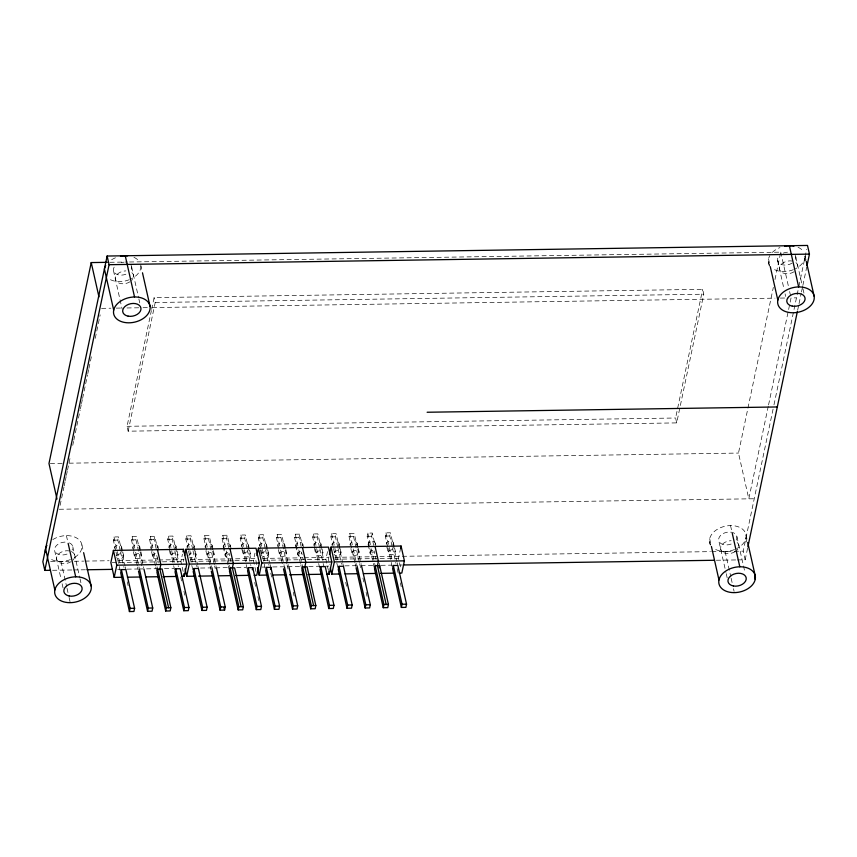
<?xml version="1.0" encoding="UTF-8"?>
<svg xmlns="http://www.w3.org/2000/svg" width="857" height="857" viewBox="0 0 857 857"><rect width="100%" height="100%" fill="white"/><g stroke="black" fill="none" stroke-linecap="round" stroke-linejoin="round"><path stroke-width="0.64" stroke-dasharray="4.29 3.21" d="M60.108 505.351L63.954 487.087M64.232 485.78L65.046 481.859M65.325 480.563L66.15 476.642M66.418 475.335L67.242 471.425M67.521 470.118L70.263 457.07M72.738 445.329L73.552 441.419M73.831 440.112L80.14 410.107M80.419 408.8L81.233 404.89M81.511 403.583L82.336 399.673M82.604 398.366L87.543 374.884M87.821 373.577L88.646 369.667M88.924 368.36L91.935 354.005M95.234 338.354L100.173 314.873M151.657 309.323L154.11 297.615L702.665 289.323L703.758 294.208L676.698 422.897L128.154 431.189L127.05 426.304L151.378 310.62M128.154 431.189L155.213 302.5L154.11 297.615M115.706 550.601L113.349 540.156L114.024 536.953L118.512 536.889L124.993 565.62M120.194 550.537L117.838 540.092L118.512 536.889M137.324 565.845L131.464 539.889L132.139 536.675L136.638 536.611L139.852 550.89M141.812 565.781L135.963 539.814L136.638 536.611M155.471 565.727L149.589 539.61L150.264 536.407L154.753 536.343L157.409 548.094M156.145 548.684L154.089 539.546L154.753 536.343M170.061 549.787L167.715 539.332L168.379 536.128L172.878 536.064L178.759 562.181M174.56 549.712L172.203 539.267L172.878 536.064M183.141 571.405L180.913 561.528L182.455 554.211M188.219 549.508L185.862 539.064L186.537 535.861L191.025 535.786L197.506 564.527M183.366 561.496L183.88 559.053M192.707 549.444L190.35 538.989L191.025 535.786M209.826 564.752L203.977 538.785L204.652 535.582L209.151 535.518L212.365 549.798M214.325 564.677L208.476 538.721L209.151 535.518M227.983 564.634L222.102 538.517L222.777 535.314L227.266 535.239L229.922 546.991M228.658 547.591L226.591 538.442L227.266 535.239M228.712 554.725L229.044 553.119L230.994 561.764M242.574 548.684L240.217 538.239L240.892 535.036L245.391 534.972L251.272 561.089M247.073 548.619L244.716 538.175L245.391 534.972M255.932 571.544L253.426 560.435L254.968 553.108M260.699 548.416L258.343 537.971L259.018 534.757L263.506 534.693L269.987 563.424M265.188 548.351L262.842 537.896L263.506 534.693M282.317 563.649L276.457 537.693L277.132 534.489L281.632 534.414L284.845 548.694M286.806 563.585L280.957 537.628L281.632 534.414M300.475 563.542L294.583 537.414L295.258 534.211L299.757 534.147L302.403 545.898M301.139 546.487L299.082 537.35L299.757 534.147M301.193 553.633L301.525 552.026L303.196 559.428M315.055 547.591L312.709 537.146L313.383 533.943L317.872 533.868L323.764 559.996M319.554 547.527L317.197 537.071L317.872 533.868M328.413 570.441L325.906 559.342L328.22 548.351M333.277 547.312L330.92 536.868L331.595 533.665L336.094 533.6L342.564 562.331M328.949 556.857L328.435 559.3L329.549 564.238M337.776 547.248L335.419 536.803L336.094 533.6M354.894 562.556L349.045 536.6L349.72 533.386L354.209 533.322L357.433 547.602M359.394 562.492L353.545 536.525L354.209 533.322M374.23 567.666L367.171 536.321L367.835 533.118L372.334 533.043L374.98 544.806M373.716 545.395L371.659 536.257L372.334 533.043M373.77 552.529L374.113 550.933L376.052 559.567M387.643 546.498L385.286 536.043L385.961 532.84L390.46 532.775L396.93 561.506M392.131 546.423L389.785 535.979L390.46 532.775M400.444 566.873L398.494 558.239L400.551 548.48M676.698 422.897L675.595 418.012L702.665 289.323M768.279 406.207L748.804 498.838L738.488 453.064L773.335 287.374M774.974 279.543L780.738 252.151L128.711 262.006M768.558 404.9L791.054 297.925L796.474 297.84M737.395 559.921L745.162 559.803L743.212 551.147L773.71 406.122M773.978 404.825L798.617 287.652M798.885 286.377L806.683 249.323M745.162 559.803L747.604 548.18M797.653 310.191L798.756 304.953M799.035 303.646L801.231 293.19M801.509 291.883L802.602 286.645M802.88 285.338L806.726 267.03M109.964 262.285L127.372 262.028M155.213 302.5L703.758 294.208M101.544 308.349L110.907 308.209M116.263 308.124L121.619 308.038M126.975 307.963L141.705 307.738M143.044 307.717L151.078 307.599M152.417 307.577L774.985 298.161M780.341 298.086L788.376 297.968M127.05 426.304L675.595 418.012M50.317 463.466L62.357 463.283M69.053 463.187L738.488 453.064M59.294 509.262L754.224 498.753M113.349 540.156L117.838 540.092M131.464 539.889L135.963 539.814M149.589 539.61L154.089 539.546M167.715 539.332L172.203 539.267M185.862 539.064L190.35 538.989M203.977 538.785L208.476 538.721M222.102 538.517L226.591 538.442M240.217 538.239L244.716 538.175M258.343 537.971L262.842 537.896M276.457 537.693L280.957 537.628M294.583 537.414L299.082 537.35M312.709 537.146L317.197 537.071M330.92 536.868L335.419 536.803M349.045 536.6L353.545 536.525M367.171 536.321L371.659 536.257M385.286 536.043L389.785 535.979M50.617 561.614L68.989 561.335M74.334 561.26L83.686 561.121M85.025 561.099L109.075 560.735M118.427 560.585L157.185 560.007M158.513 559.985L183.901 559.6M190.586 559.503L256.061 558.507M262.745 558.41L302.832 557.8M304.171 557.778L328.22 557.414M334.905 557.318L710.389 551.64M711.728 551.619L743.212 551.147M112.181 562.567L161.084 561.828M162.412 561.817L180.913 561.528M191.304 561.378L233.597 560.735M234.925 560.714L253.426 560.435M263.785 560.274L306.078 559.642M307.406 559.621L325.906 559.342M335.044 559.203L398.494 558.239M52.566 570.28L72.277 569.98M73.616 569.959L85.636 569.776M117.709 569.294L120.376 569.252M127.061 569.155L137.752 568.994M139.091 568.973L156.456 568.705M164.48 568.587L173.832 568.448M200.559 568.041L228.615 567.613M236.639 567.495L245.991 567.355M262.028 567.109L264.695 567.066M272.719 566.948L300.775 566.52M308.799 566.402L319.479 566.241M326.163 566.145L328.842 566.102M344.868 565.856L359.576 565.631M360.904 565.62L374.273 565.416M380.947 565.309L391.638 565.149M399.662 565.031L402.329 564.988M716.356 560.242L736.099 559.942M805.152 256.318L806.019 260.185M804.777 258.375L805.334 260.849M795.757 256.843L802.698 287.631M802.998 288.938L804.455 295.44M780.738 252.151L788.472 286.474M789.618 291.562L790.765 296.651M777.556 260.453L783.909 288.638M785.076 293.844L785.665 296.447M768.536 258.921L769.982 265.359M768.45 262.253L769.318 266.12M746.008 534.886L747.754 542.62M745.922 538.228L746.758 541.935M736.913 536.696L745.022 572.701M730.518 525.577L731.974 532.015M725.086 551.415L730.85 577.007M731.15 578.304L732.317 583.51M733.496 588.716L734.085 591.33M736.206 540.039A9.288 6.288 -12.7 0 0 729.168 532.036A9.288 6.288 -12.7 0 0 718.702 540.306L725.933 572.401M726.233 573.697L727.7 580.21M709.682 538.774L711.139 545.213M709.596 542.106L710.174 544.688M393.449 542.899L394.284 546.605M394.563 547.848L395.398 551.554A3.653 2.475 -12.7 0 1 390.374 554.736A3.653 2.475 -12.7 0 1 389.667 550.505A3.653 2.475 -12.7 0 1 395.398 551.554M397.23 562.813L397.809 565.427M392.431 547.73L395.966 563.403M397.145 568.63L398.012 572.508M400.337 582.835L401.215 586.713M385.961 532.84L391.853 558.968M387.932 547.805L392.645 568.694M386.839 546.798L388.232 552.979M375.323 543.177L375.88 545.652M379.105 563.092L379.694 565.695M367.835 533.118L371.081 547.484M371.37 548.791L375.195 565.77M368.156 544.591L370.106 553.258A3.653 2.475 -12.7 0 0 375.012 554.715M357.208 543.445L358.044 547.162M358.322 548.394L359.158 552.112A3.653 2.475 -12.7 0 1 354.134 555.293A3.653 2.475 -12.7 0 1 353.427 551.062A3.653 2.475 -12.7 0 1 359.158 552.112M357.723 548.898L361.236 564.474M359.683 563.788L360.561 567.677M362.897 578.068L363.775 581.957M366.121 592.337L367 596.236M349.72 533.386L352.934 547.666M353.234 548.962L356.737 564.538M355.184 563.852L355.773 566.445M350.877 548.576L351.991 553.526M339.083 543.724L339.918 547.43M340.197 548.673L341.032 552.379M342.864 563.638L343.453 566.252M338.065 548.555L341.6 564.227M345.692 582.364L346.56 586.242M331.595 533.665L338.076 562.396M333.577 548.619L337.99 568.212M320.957 543.991L321.803 547.709M322.082 548.941L322.918 552.658A3.653 2.475 -12.7 0 1 317.893 555.839A3.653 2.475 -12.7 0 1 317.186 551.608A3.653 2.475 -12.7 0 1 322.918 552.658M319.843 548.834L323.967 567.12M328.627 587.806L329.506 591.684M313.383 533.943L319.265 560.06M315.355 548.898L319.768 568.491M314.348 547.891L315.751 554.072M302.842 544.27L303.399 546.745M295.258 534.211L298.493 548.576M298.793 549.883L302.617 566.863M300.764 564.849L301.643 568.759M295.676 545.684L297.625 554.35A3.653 2.475 -12.7 0 0 302.532 555.818M284.717 544.538L285.552 548.255M285.831 549.487L286.677 553.204A3.653 2.475 -12.7 0 1 281.653 556.386A3.653 2.475 -12.7 0 1 280.946 552.154A3.653 2.475 -12.7 0 1 286.677 553.204M285.145 550.001L288.648 565.577M287.095 564.881L288.273 570.076M293.244 592.144L294.122 596.033M277.132 534.489L280.357 548.769M280.646 550.065L284.16 565.641M278.386 549.68L279.5 554.629M266.602 544.816L267.438 548.523M267.716 549.766L268.552 553.472M270.276 564.731L270.866 567.345M265.488 549.648L269.012 565.32M270.78 573.129L271.648 577.007M259.018 534.757L265.488 563.499M260.989 549.723L263.935 562.781M264.224 564.088L265.402 569.316M260.271 549.948L261.106 553.665M255.857 560.403L256.961 565.331M248.476 545.095L249.312 548.801M249.591 550.044L250.426 553.751A3.653 2.475 -12.7 0 1 245.402 556.932A3.653 2.475 -12.7 0 1 244.706 552.701A3.653 2.475 -12.7 0 1 250.426 553.751M247.362 549.926L250.897 565.599M254.69 582.449L255.568 586.317M257.893 596.654L258.771 600.521M240.892 535.036L246.784 561.153M242.874 549.99L247.287 569.584M241.867 548.983L243.259 555.175M230.362 545.363L230.919 547.837M222.777 535.314L226.012 549.68M226.302 550.987L229.248 564.045M229.547 565.352L230.137 567.966M228.283 565.941L229.162 569.862M223.195 546.787L225.145 555.443A3.653 2.475 -12.7 0 0 230.051 556.911M212.236 545.641L213.072 549.348M213.35 550.59L214.186 554.297A3.653 2.475 -12.7 0 1 209.162 557.478A3.653 2.475 -12.7 0 1 208.465 553.247A3.653 2.475 -12.7 0 1 214.186 554.297M212.654 551.094L216.168 566.67M214.614 565.974L215.203 568.577M219.296 586.745L220.174 590.644M204.652 535.582L207.876 549.862M208.165 551.158L211.679 566.734M210.126 566.048L211.004 569.937M205.905 550.772L207.019 555.722M140.741 265.07L142.198 271.519M131.646 266.881L138.577 297.668M138.877 298.975L139.755 302.875M194.121 545.909L194.957 549.626M195.235 550.858L196.071 554.575M197.796 565.824L198.385 568.437M193.007 550.751L196.532 566.423M186.537 535.861L193.007 564.592M188.508 550.815L192.921 570.408M175.996 546.188L176.831 549.894M177.11 551.137L177.945 554.843A3.653 2.475 -12.7 0 1 172.921 558.025A3.653 2.475 -12.7 0 1 172.225 553.793A3.653 2.475 -12.7 0 1 177.945 554.843M113.435 270.491L122.133 309.088M174.849 551.019L178.385 566.691M180.731 577.082L181.598 580.96M183.923 591.287L184.801 595.165M168.379 536.128L174.271 562.256M170.361 551.094L174.774 570.676M169.386 550.076L170.779 556.268M157.87 546.455L158.438 548.93M156.81 555.454L158.481 562.856M150.264 536.407L153.499 550.772M153.799 552.079L157.624 569.059M155.77 567.034L156.649 570.955M151.539 551.597L152.664 556.547A3.653 2.475 -12.7 0 0 157.559 558.003M139.755 546.734L140.591 550.44M140.869 551.683L141.705 555.4A3.653 2.475 -12.7 0 1 136.681 558.571A3.653 2.475 -12.7 0 1 135.974 554.34A3.653 2.475 -12.7 0 1 141.705 555.4M140.152 552.187L143.655 567.763M132.139 536.675L135.363 550.955M135.652 552.251L139.166 567.837M137.613 567.141L138.191 569.734M133.424 551.865L134.538 556.814M121.63 547.012L122.465 550.719M122.755 551.962L123.59 555.668M125.283 566.927L125.872 569.541M120.494 551.844L124.019 567.516M127.232 581.785L128.111 585.652M114.024 536.953L120.494 565.684M115.995 551.908L120.708 572.808M81.897 544.934L83.343 551.372M72.791 546.734L79.733 577.532M80.022 578.829L80.901 582.739M66.407 535.625L67.853 542.063M60.976 561.464L66.739 587.045M67.028 588.341L68.796 596.161M69.085 597.458L70.253 602.664M65.046 542.085A9.288 6.288 -12.7 0 0 54.58 550.344L60.933 578.529M62.111 583.746L63.579 590.248M131.86 272.676A9.288 6.288 -12.7 0 1 131.657 280.453M129.932 281.814A9.288 6.288 -12.7 0 1 115.599 279.939A9.288 6.288 -12.7 0 1 125.85 270.887M71.345 551.533A9.288 6.288 -12.7 0 1 72.802 560.317M71.088 561.667A9.288 6.288 -12.7 0 1 56.541 559.01A9.288 6.288 -12.7 0 1 69.299 550.922M116.691 555.775A3.653 2.475 -12.7 0 1 122.251 554.147A3.653 2.475 -12.7 0 1 122.144 558.143A3.653 2.475 -12.7 0 1 116.648 557.693M152.664 556.547A3.653 2.475 -12.7 0 1 156.777 553.29M737.127 542.492A9.288 6.288 -12.7 0 1 736.924 550.269M735.199 551.629A9.288 6.288 -12.7 0 1 720.866 549.755A9.288 6.288 -12.7 0 1 731.117 540.703M370.106 553.258A3.653 2.475 -12.7 0 1 374.23 550.001M188.904 555.989A3.653 2.475 -12.7 0 1 193.328 552.744A3.653 2.475 -12.7 0 1 195.492 556.311A3.653 2.475 -12.7 0 1 189.579 557.125M225.145 555.443A3.653 2.475 -12.7 0 1 229.258 552.197M261.396 554.243A3.653 2.475 -12.7 0 1 266.109 551.672A3.653 2.475 -12.7 0 1 268.134 555.004A3.653 2.475 -12.7 0 1 262.724 556.418M262.071 556.022A3.653 2.475 -12.7 0 1 261.385 554.897M297.625 554.35A3.653 2.475 -12.7 0 1 301.739 551.094M334.144 552.486A3.653 2.475 -12.7 0 1 339.693 550.858A3.653 2.475 -12.7 0 1 339.597 554.854A3.653 2.475 -12.7 0 1 334.091 554.415M795.971 262.638A9.288 6.288 -12.7 0 1 797.01 268.841M794.053 271.776A9.288 6.288 -12.7 0 1 779.506 269.109A9.288 6.288 -12.7 0 1 792.264 261.031M804.969 256.125A18.565 12.566 -12.7 0 1 795.532 268.723M793.368 269.698A18.565 12.566 -12.7 0 1 771.921 267.973M769.607 265.338A18.565 12.566 -12.7 0 1 769.854 255.568M772.318 252.419A18.565 12.566 -12.7 0 1 779.945 247.587M798.071 247.319A18.565 12.566 -12.7 0 1 803.705 251.947M710.753 545.191A18.565 12.566 -12.7 0 1 720.362 527.751A18.565 12.566 -12.7 0 1 744.208 530.869A18.565 12.566 -12.7 0 1 736.677 548.587M734.513 549.551A18.565 12.566 -12.7 0 1 713.067 547.827M52.791 539.599A18.565 12.566 -12.7 0 1 79.101 539.814A18.565 12.566 -12.7 0 1 72.566 558.625M70.392 559.589A18.565 12.566 -12.7 0 1 48.956 557.864M140.859 266.163A18.565 12.566 -12.7 0 1 131.41 278.771M129.246 279.736A18.565 12.566 -12.7 0 1 107.8 278.011M111.646 259.746A18.565 12.566 -12.7 0 1 115.834 257.636M133.949 257.357A18.565 12.566 -12.7 0 1 139.595 261.985M131.067 265.338A9.288 6.288 -12.7 0 1 130.939 270.223M125.893 274.208A9.288 6.288 -12.7 0 1 115.941 273.897A9.288 6.288 -12.7 0 1 114.142 267.148M121.501 262.478A9.288 6.288 -12.7 0 1 123.901 262.221M795.178 255.3A9.288 6.288 -12.7 0 1 795.06 260.185M792.104 263.11A9.288 6.288 -12.7 0 1 780.952 264.31A9.288 6.288 -12.7 0 1 778.252 257.1M783.298 253.115A9.288 6.288 -12.7 0 1 790.315 252.365M731.16 544.024A9.288 6.288 -12.7 0 1 718.702 540.306M69.396 542.877A9.288 6.288 -12.7 0 1 72.084 550.076M67.039 554.061A9.288 6.288 -12.7 0 1 54.58 550.344M114.463 548.426A3.653 2.475 -12.7 0 1 118.587 545.17A3.653 2.475 -12.7 0 1 121.362 548.319M132.814 548.759A3.653 2.475 -12.7 0 1 136.702 544.902A3.653 2.475 -12.7 0 1 138.995 548.673M150.939 548.491A3.653 2.475 -12.7 0 1 154.828 544.624A3.653 2.475 -12.7 0 1 157.11 548.394M168.829 547.602A3.653 2.475 -12.7 0 1 172.943 544.356A3.653 2.475 -12.7 0 1 175.717 547.505M186.944 547.334A3.653 2.475 -12.7 0 1 191.068 544.077A3.653 2.475 -12.7 0 1 193.843 547.227M205.294 547.666A3.653 2.475 -12.7 0 1 209.194 543.809A3.653 2.475 -12.7 0 1 211.475 547.569M223.42 547.387A3.653 2.475 -12.7 0 1 227.309 543.531A3.653 2.475 -12.7 0 1 229.601 547.302M241.31 546.509A3.653 2.475 -12.7 0 1 245.434 543.252A3.653 2.475 -12.7 0 1 248.198 546.402M259.435 546.241A3.653 2.475 -12.7 0 1 263.549 542.984A3.653 2.475 -12.7 0 1 266.323 546.134M277.775 546.573A3.653 2.475 -12.7 0 1 281.674 542.706A3.653 2.475 -12.7 0 1 283.956 546.477M295.901 546.295A3.653 2.475 -12.7 0 1 299.789 542.438A3.653 2.475 -12.7 0 1 302.082 546.198M313.791 545.416A3.653 2.475 -12.7 0 1 317.915 542.16A3.653 2.475 -12.7 0 1 320.689 545.309M331.916 545.138A3.653 2.475 -12.7 0 1 336.03 541.892A3.653 2.475 -12.7 0 1 338.804 545.041M350.267 545.47A3.653 2.475 -12.7 0 1 354.155 541.613A3.653 2.475 -12.7 0 1 356.437 545.384M368.381 545.202A3.653 2.475 -12.7 0 1 372.27 541.335A3.653 2.475 -12.7 0 1 374.563 545.106M386.282 544.324A3.653 2.475 -12.7 0 1 390.396 541.067A3.653 2.475 -12.7 0 1 393.17 544.216"/><path stroke-width="1.29" d="M107.286 262.328L91.228 262.574L48.978 463.487L57.001 499.085M807.005 265.734L809.447 254.111L807.498 245.445L107.136 256.039L42.85 561.731L44.8 570.398L49.985 570.312M44.8 570.398L109.085 264.695L107.136 256.039M181.609 576.375L184.255 576.332L186.815 564.131L183.484 549.326L113.424 550.387L110.864 562.588L114.195 577.393L122.123 577.275M114.195 577.393L116.766 565.192L113.424 550.387M121.383 569.605L120.708 572.808L129.439 611.555L133.928 611.48L134.603 608.277L125.872 569.541L121.383 569.605L130.114 608.341L129.439 611.555M143.955 569.059L152.728 607.999L152.053 611.212L147.554 611.277L148.229 608.074L139.455 569.134M157.624 569.059L156.949 572.262L165.68 610.998L170.168 610.934L170.843 607.731L162.112 568.984L157.624 569.059L166.354 607.795L165.68 610.998M175.739 568.78L175.064 571.983L183.794 610.73L188.294 610.655L188.969 607.452L180.238 568.716L175.739 568.78L184.469 607.527L183.794 610.73M182.97 551.769L183.484 549.326M184.651 555.39L185.937 549.283L255.997 548.234L259.328 563.028L256.768 575.24L254.122 575.283M194.635 576.183L186.708 576.3L189.268 564.088L185.937 549.283M193.896 568.512L193.221 571.715L201.952 610.452L206.441 610.388L207.115 607.184L198.385 568.437L193.896 568.512L202.627 607.249L201.952 610.452M216.457 567.966L225.241 606.906L224.566 610.109L220.067 610.184L220.742 606.97L211.968 568.03M230.137 567.966L229.462 571.169L238.192 609.905L242.681 609.841L243.356 606.638L234.625 567.891L230.137 567.966L238.867 606.702L238.192 609.905M248.251 567.688L247.577 570.891L256.307 609.627L260.807 609.563L261.481 606.36L252.751 567.623L248.251 567.688L256.982 606.424L256.307 609.627M252.301 569.755L252.751 567.623M256.875 555.518L258.418 548.191L328.477 547.13L331.809 561.935L329.249 574.147L326.603 574.179M267.116 575.079L259.189 575.208L261.76 562.995L258.418 548.191M266.377 567.409L265.702 570.612L274.433 609.359L278.921 609.295L279.596 606.081L270.866 567.345L266.377 567.409L275.108 606.156L274.433 609.359M270.416 569.476L270.866 567.345M288.948 566.873L297.722 605.813L297.047 609.016L292.548 609.081L293.223 605.878L284.449 566.938M302.617 566.863L301.943 570.066L310.673 608.813L315.162 608.738L315.837 605.535L307.106 566.798L302.617 566.863L311.348 605.61L310.673 608.813M320.732 566.595L320.057 569.798L328.788 608.534L333.287 608.47L333.962 605.267L325.232 566.52L320.732 566.595L329.463 605.331L328.788 608.534M329.463 554.415L331.006 547.098L401.065 546.038L404.397 560.842L401.826 573.044L399.191 573.087M339.704 573.986L331.777 574.104L334.337 561.903L331.006 547.098M338.954 566.316L338.279 569.519L347.01 608.256L351.509 608.191L352.184 604.988L343.453 566.252L338.954 566.316L347.685 605.053L347.01 608.256M361.525 565.77L370.299 604.71L369.624 607.924L365.136 607.988L365.81 604.785L357.037 565.845M375.195 565.77L374.52 568.973L383.25 607.709L387.75 607.645L388.425 604.442L379.694 565.695L375.195 565.77L383.925 604.506L383.25 607.709M379.244 567.837L379.694 565.695M393.32 565.491L392.645 568.694L401.376 607.442L405.875 607.367L406.539 604.164L397.809 565.427L393.32 565.491L402.051 604.239L401.376 607.442M400.551 548.48L401.065 546.038M747.882 546.884L797.374 311.498M109.085 264.695L809.447 254.111M427.129 412.249L777.299 406.957M116.766 565.192L186.815 564.131M189.268 564.088L259.328 563.028M261.76 562.995L331.809 561.935M334.337 561.903L404.397 560.842M86.975 569.755L112.363 569.369M403.668 564.967L713.677 560.285M127.414 577.2L140.634 576.997M145.915 576.911L157.817 576.74M163.098 576.654L176.317 576.461M198.599 576.118L213.147 575.904M218.428 575.818L230.329 575.636M235.611 575.561L248.83 575.358M272.408 575.004L285.627 574.801M289.591 574.747L304.128 574.522M308.102 574.469L321.311 574.265M344.985 573.901L358.205 573.708M363.497 573.622L375.387 573.451M380.679 573.365L393.899 573.162M130.114 608.341L134.603 608.277M148.229 608.074L152.728 607.999M166.354 607.795L170.843 607.731M184.469 607.527L188.969 607.452M202.627 607.249L207.115 607.184M220.742 606.97L225.241 606.906M238.867 606.702L243.356 606.638M256.982 606.424L261.481 606.36M275.108 606.156L279.596 606.081M293.223 605.878L297.722 605.813M311.348 605.61L315.837 605.535M329.463 605.331L333.962 605.267M347.685 605.053L352.184 604.988M365.81 604.785L370.299 604.71M383.925 604.506L388.425 604.442M402.051 604.239L406.539 604.164M806.319 261.471L814.15 296.243A18.565 12.566 -12.7 0 1 788.633 312.398A18.565 12.566 -12.7 0 1 785.055 290.909A18.565 12.566 -12.7 0 1 814.15 296.243M789.372 245.723L798.66 286.934M770.282 266.645L777.824 300.121M747.754 542.62L755.296 576.097A18.565 12.566 -12.7 0 1 729.778 592.262A18.565 12.566 -12.7 0 1 726.2 570.762A18.565 12.566 -12.7 0 1 755.296 576.097M754.631 576.825L755.21 579.428M732.264 533.311L739.805 566.788M711.428 546.498L718.969 579.985M375.055 546.434L378.398 561.228L377.444 565.738L386.175 604.474M356.062 567.752L365.136 607.988M330.384 567.934L331.777 574.104M328.692 571.673L329.249 574.147M302.478 547.527L305.81 562.331L304.867 566.831L313.598 605.567M283.485 568.844L292.548 609.081M257.518 567.805L259.189 575.208M229.987 548.619L233.329 563.424L232.376 567.923L241.106 606.67M223.977 607.517L224.566 610.109M211.293 571.233L220.067 610.184M142.487 272.805L150.029 306.281A18.565 12.566 -12.7 0 1 124.511 322.446A18.565 12.566 -12.7 0 1 120.933 300.946A18.565 12.566 -12.7 0 1 150.029 306.281M125.251 255.761L134.538 296.972M185.037 568.898L186.708 576.3M183.698 573.869L184.255 576.332M113.702 310.17L104.415 268.959A18.565 12.566 -12.7 0 1 105.743 265.606M157.474 549.723L160.816 564.517L159.873 569.027L168.604 607.763M91.228 262.574L98.962 296.908M138.491 571.041L147.554 611.277M83.632 552.658L91.185 586.134A18.565 12.566 -12.7 0 1 65.657 602.3A18.565 12.566 -12.7 0 1 62.079 580.81A18.565 12.566 -12.7 0 1 91.185 586.134M68.142 543.349L75.695 576.825M45.571 548.812L54.859 590.023M45.485 552.144A18.565 12.566 -12.7 0 1 46.889 545.459M120.473 256.275A18.565 12.566 -12.7 0 1 127.597 255.836M784.594 246.238A18.565 12.566 -12.7 0 1 793.968 246.098M69.321 596.022A9.288 6.288 -12.7 0 0 82.079 587.945A9.288 6.288 -12.7 0 0 67.532 585.277A9.288 6.288 -12.7 0 0 69.321 596.022M733.431 585.984A9.288 6.288 -12.7 0 0 746.201 577.907A9.288 6.288 -12.7 0 0 731.642 575.24A9.288 6.288 -12.7 0 0 733.431 585.984M792.286 306.131A9.288 6.288 -12.7 0 0 805.044 298.043A9.288 6.288 -12.7 0 0 790.497 295.376A9.288 6.288 -12.7 0 0 792.286 306.131M128.164 316.169A9.288 6.288 -12.7 0 0 140.934 308.092A9.288 6.288 -12.7 0 0 126.375 305.424A9.288 6.288 -12.7 0 0 128.164 316.169"/></g></svg>
